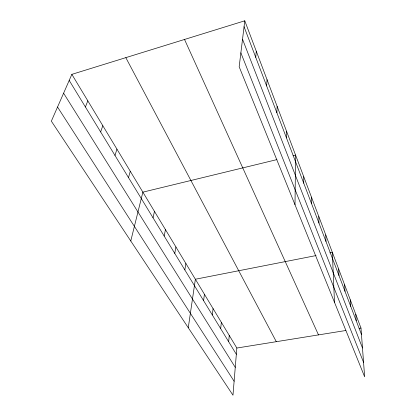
<?xml version="1.0" encoding="UTF-8"?>
<svg xmlns="http://www.w3.org/2000/svg" width="416" height="416" viewBox="0 0 416 416"><rect width="100%" height="100%" fill="white"/><g stroke="black" fill="none" stroke-linecap="round" stroke-linejoin="round"><path stroke-width="0.62" d="M295.001 204.745L295.563 155.08L293.077 155.683M286.463 137.888L286.634 131.477M276.864 112.731L277.15 106.402M266.64 85.93L267.056 79.706M71.859 74.355L236.844 348.036L232.976 395.2L51.35 121.155L71.859 74.355L244.78 20.8L360.984 328.063L364.65 376.828L239.169 66.784L244.78 20.8M255.731 57.325L256.287 51.236M228.675 341.749L229.263 335.457M220.683 328.656L221.343 322.327M212.332 314.964L213.075 308.61M203.59 300.638L204.428 294.258M188.271 327.74L195.369 279.24L316.072 255.564M184.834 269.911L185.879 263.494M174.762 253.396L175.921 246.974M164.169 236.044L165.459 229.622M153.026 217.786L154.461 211.37M130.77 240.984L142.87 192.15L276.926 159.604M128.513 177.606L130.27 171.246M114.988 155.449L116.938 149.131M100.646 131.945L102.809 125.694M85.415 106.985L87.812 100.812M329.852 252.86L332.358 252.372L334.485 302.292M236.844 348.036L345.842 330.496M359.091 328.364L360.984 328.063M57.538 107.037L234.12 381.248M63.601 93.205L235.258 367.349M69.202 80.418L236.33 354.297M125.824 57.642L276.307 341.687M184.527 39.463L318.484 334.901M240.869 52.842L363.563 362.372M242.528 39.239L362.482 347.994M244.057 26.718L361.468 334.516M355.779 314.298L356.231 320.783M350.329 299.894L350.745 306.41M344.625 284.809L344.999 291.346M338.64 268.986L338.967 275.538M325.754 234.905L325.978 241.472M318.802 216.523L318.963 223.085M311.47 197.148L311.563 203.689M303.737 176.696L303.753 183.212"/></g></svg>
